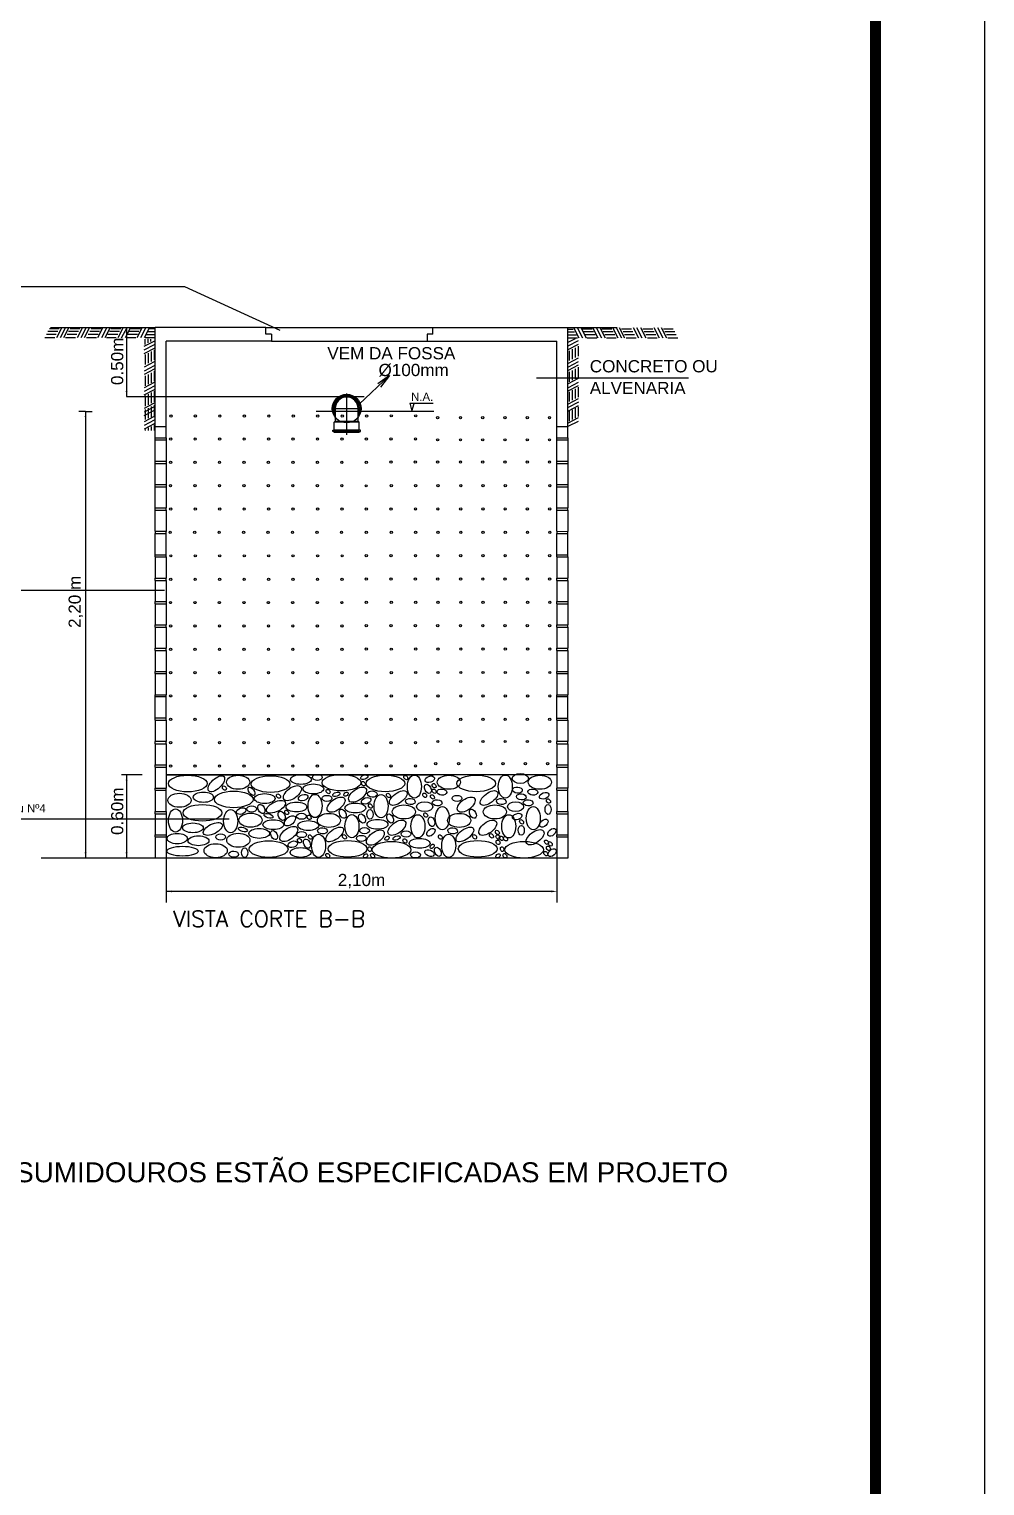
# Model space of a CAD drawing. Header units: millimetres. Extents: x 4156 to 4603, y 996 to 1078.
# Drawn here: x 4206.74 to 4215.48, y 1037.88 to 1051.19 of the extents above; entities that cross this region are included whole.
import ezdxf

# ---------------------------------------------------------------- set-up
doc = ezdxf.new("R2010")
doc.units = ezdxf.units.MM
doc.header["$LTSCALE"] = 20
for name, pattern in [('CENTER', [2, 1.25, -0.25, 0.25, -0.25]), ('CONTINU', [0]), ('HIDDEN2', [0.1875, 0.125, -0.0625]), ('HIDDENX2', [0.75, 0.5, -0.25]), ('LS', [0.5, 0.25, -0.25])]:
    doc.linetypes.add(name, pattern=pattern)
for name, color, linetype in [('a-pem-08', 8, 'Continuous'), ('ALV', 5, 'Continuous'), ('CARIMBO', 2, 'Continuous'), ('CONEXAO_ESGOTO', 7, 'Continuous'), ('CONEXAO_ESGOTO_ES', 7, 'Continuous'), ('DETALLHES_CAIXAS', 6, 'Continuous'), ('GROSSA', 3, 'Continuous'), ('LINHA_SIMETRIA', 1, 'LS'), ('P2', 1, 'Continuous'), ('Peças sanitárias', 1, 'Continuous'), ('portas', 4, 'Continuous'), ("PRANCHA - PROJETU'S", 7, 'Continuous'), ('TEXTO0', 7, 'Continuous'), ('TXT_0', 7, 'Continuous'), ('TXT_1', 2, 'Continuous')]:
    doc.layers.add(name, color=color, linetype=linetype)
doc.styles.add('ADITIVOCAD', font='ROMANS.shx')
doc.styles.add('ARIAL', font='arial.ttf', dxfattribs={"height": 2})
doc.styles.get("Standard").update_dxf_attribs({"font": 'arial.ttf'})

# ---------------------------------------------------------------- blocks, each defined once
blk = doc.blocks.new('A$C70FF6A4E')
at = {"color": 8}
blk.add_circle((0.01, 0.01), 0.01, dxfattribs=at)
blk = doc.blocks.new('A$C423523D7')
at = {"color": 8}
for centre in [(-1.182, 0.177), (-0.962, 0.177), (-0.742, 0.177), (-0.522, 0.177), (-0.083, 0.177), (0.138, 0.177), (0.358, 0.177)]:
    blk.add_circle(centre, 0.01, dxfattribs=at)
blk.add_blockref('A$C70FF6A4E', (-0.312, 0.167))
blk = doc.blocks.new('A$C49C011D1')
blk.add_blockref('A$C423523D7', (1.192, -0.167))
blk = doc.blocks.new('A$C32DA5A29')
blk.add_blockref('A$C49C011D1', (0, 0))
blk = doc.blocks.new('A$C4F476D9A')
at = {"layer": 'Peças sanitárias', "linetype": 'CENTER'}
blk.add_solid([(0.083, 0.25), (0, 0.25), (0.042, 0)], dxfattribs=at)
blk = doc.blocks.new('A$C71DC0D8D')
blk.add_blockref('A$C4F476D9A', (0, 0))
blk = doc.blocks.new('A$C7BE56E5E')
blk.add_blockref('A$C71DC0D8D', (0, 0))
blk = doc.blocks.new('A$C667A0BA7')
at = {"rotation": 270}
blk.add_blockref('A$C7BE56E5E', (0, 0.083), dxfattribs=at)
blk = doc.blocks.new('A$C64D957A7')
at = {"rotation": 180}
blk.add_blockref('A$C667A0BA7', (0.25, 0.083), dxfattribs=at)
blk = doc.blocks.new('A$C1E29288D')
at = {"rotation": 90}
blk.add_blockref('A$C64D957A7', (0.083, 0), dxfattribs=at)
blk = doc.blocks.new('A$C61DD6B29')
at = {"xscale": 0.5, "yscale": 0.5, "zscale": 0.5, "rotation": 90}
blk.add_blockref('A$C64D957A7', (0.042, 0), dxfattribs=at)
blk = doc.blocks.new('A$C22A138B2')
at = {"color": 8}
blk.add_circle((0.01, 0.01), 0.01, dxfattribs=at)
blk = doc.blocks.new('A$C659C1EAA')
at = {"rotation": 180}
blk.add_blockref('A$C1E29288D', (0.083, 0.25), dxfattribs=at)
blk = doc.blocks.new('A$C11321B0A')
blk.add_line((0, 0), (0.089, 0))
blk = doc.blocks.new('A$C52C8562B')
at = {"color": 8}
for centre in [(0.05, 0.05), (1.15, 0.051), (2.25, 0.05), (3.35, 0.05), (5.55, 0.05), (6.65, 0.05), (7.75, 0.05), (8.847, 0.05), (9.952, 0.057), (11.053, 0.058)]:
    blk.add_circle(centre, 0.05, dxfattribs=at)
at = {"xscale": 5, "yscale": 5, "zscale": 5}
blk.add_blockref('A$C70FF6A4E', (4.4, 0), dxfattribs=at)
blk = doc.blocks.new('A$C38BB160F')
blk.add_blockref('A$C52C8562B', (0, 0))
blk = doc.blocks.new('A$C335C0337')
blk.add_line((0, 0.092), (0.048, 0))
blk = doc.blocks.new('A$C67143AF9')
blk.add_line((0, 0.081), (0.089, 0.081))
for p in [(0.013, 0.055), (0.027, 0.029), (0.041, 0)]:
    blk.add_blockref('A$C11321B0A', p)
blk = doc.blocks.new('A$C104B1F9D')
blk.add_blockref('A$C67143AF9', (0, 0))
blk = doc.blocks.new('A$C023C7444')
blk.add_blockref('A$C104B1F9D', (0, 0))
blk = doc.blocks.new('A$C48E47462')
blk.add_blockref('A$C023C7444', (0, 0))
blk = doc.blocks.new('A$C521C59AA')
blk.add_line((0, 0.092), (0.048, 0))
for p in [(0.031, 0), (0.065, 0)]:
    blk.add_blockref('A$C335C0337', p)
blk = doc.blocks.new('A$C130C3C6E')
blk.add_blockref('A$C521C59AA', (0, 0))
blk = doc.blocks.new('A$C38B56679')
blk.add_line((0, 0.094), (0.048, 0.002))
for p in [(0.033, 0), (0.065, 0.002)]:
    blk.add_blockref('A$C335C0337', p)
blk = doc.blocks.new('A$C310479E9')
at = {"layer": 'GROSSA', "linetype": 'Continuous', "ltscale": 5}
for p, q in [((0, 0.028), (0.073, 0.028)), ((0, 0.003), (0.083, 0.003)), ((0.001, 0.081), (0.045, 0.081)), ((0.001, 0.054), (0.057, 0.054)), ((0.046, 0.094), (0.094, 0.002)), ((0.079, 0.095), (0.127, 0.002)), ((0.126, 0.083), (0.215, 0.083)), ((0.398, 0.094), (0.446, 0.002))]:
    blk.add_line(p, q, dxfattribs=at)
for name, p in [('A$C335C0337', (0.112, 0.002)), ('A$C11321B0A', (0.14, 0.057)), ('A$C11321B0A', (0.153, 0.031)), ('A$C11321B0A', (0.167, 0.002)), ('A$C38B56679', (0.217, 0)), ('A$C67143AF9', (0.302, 0.002)), ('A$C335C0337', (0.429, 0.002)), ('A$C335C0337', (0.463, 0.002)), ('A$C104B1F9D', (0.48, 0.002)), ('A$C521C59AA', (0.583, 0.002)), ('A$C023C7444', (0.67, 0.002)), ('A$C130C3C6E', (0.769, 0.003)), ('A$C48E47462', (0.856, 0.002))]:
    blk.add_blockref(name, p, dxfattribs=at)
blk = doc.blocks.new('A$C42AA328A')
at = {"layer": 'portas', "ltscale": 0.1}
for p, q in [((0, 0.176), (0.045, 0)), ((0, 0.176), (0.523, 0.176)), ((0.045, 0), (0.096, 0.171))]:
    blk.add_line(p, q, dxfattribs=at)
at = {"color": 2}
blk.add_text('N.A.', height=0.1831, dxfattribs=at).set_placement((0.027, 0.23))
blk = doc.blocks.new('*U979', base_point=(3423.3766, -18.2822))
at = {"linetype": 'Continuous'}
for p, q in [((3423.4309, -18.2322), (3423.3766, -18.2322)), ((3423.4309, -18.2322), (3423.4359, -18.2272)), ((3423.4309, -18.3322), (3423.4309, -18.2322)), ((3423.4359, -18.2272), (3423.4359, -18.3372)), ((3423.4709, -18.2272), (3423.4359, -18.2272)), ((3423.4709, -18.2222), (3423.4709, -18.2272)), ((3423.4759, -18.2222), (3423.4709, -18.2222)), ((3423.4709, -18.2272), (3423.4709, -18.3372)), ((3423.4759, -18.2272), (3423.4759, -18.2222)), ((3423.4809, -18.2272), (3423.4759, -18.2272)), ((3423.4759, -18.2272), (3423.4759, -18.3372)), ((3423.4809, -18.2272), (3423.4809, -18.3372)), ((3423.3766, -18.3322), (3423.4309, -18.3322)), ((3423.4309, -18.3322), (3423.4359, -18.3372)), ((3423.4709, -18.3372), (3423.4359, -18.3372)), ((3423.4709, -18.3422), (3423.4709, -18.3372)), ((3423.4759, -18.3422), (3423.4709, -18.3422)), ((3423.4759, -18.3372), (3423.4759, -18.3422)), ((3423.4809, -18.3372), (3423.4759, -18.3372)), ((3423.4809, -18.3372), (3423.4759, -18.3372))]:
    blk.add_line(p, q, dxfattribs=at)
for radius, start, end in [(0.06, 56.44269, 303.55731), (0.055, 65.38002, 294.61998), (0.05, 90, 270)]:
    blk.add_arc((3423.3766, -18.2822), radius, start, end, dxfattribs=at)
at = {"layer": 'CONEXAO_ESGOTO_ES'}
blk.add_line((3423.4766, -18.3322), (3423.4766, -18.2322), dxfattribs=at)
blk.add_circle((3423.3766, -18.2822), 0.0625, dxfattribs=at)
at = {"layer": 'LINHA_SIMETRIA'}
for p, q in [((3423.3766, -18.3451), (3423.3766, -18.2193)), ((3423.4902, -18.2822), (3423.311, -18.2822))]:
    blk.add_line(p, q, dxfattribs=at)

msp = doc.modelspace()

# ---------------------------------------------------------------- linework, layer by layer
for p, q in [((4208.907, 1048.402), (4208.907, 1048.463)), ((4208.907, 1048.463), (4210.432, 1048.463)), ((4210.432, 1048.402), (4210.432, 1048.463)), ((4210.432, 1048.463), (4210.432, 1048.463)), ((4208.958, 1048.402), (4208.907, 1048.402)), ((4208.958, 1048.402), (4208.958, 1048.338)), ((4208.958, 1048.338), (4210.381, 1048.338)), ((4210.381, 1048.402), (4210.381, 1048.338)), ((4210.432, 1048.402), (4210.381, 1048.402))]:
    msp.add_line(p, q)
at = {"color": 130}
msp.add_line((4210.442, 1047.695), (4209.366, 1047.695), dxfattribs=at)
at = {"color": 8}
for p, q in [((4207.895, 1047.434), (4207.895, 1047.454)), ((4207.999, 1044.375), (4210.439, 1044.375))]:
    msp.add_line(p, q, dxfattribs=at)
for centre in [(4210.051, 1044.667), (4210.274, 1044.668), (4210.051, 1044.455), (4210.274, 1044.455)]:
    msp.add_circle(centre, 0.0102, dxfattribs=at)
at = {"layer": 'a-pem-08'}
msp.add_line((4207.634, 1047.83), (4209.805, 1047.83), dxfattribs=at)
at = {"layer": 'ALV', "linetype": 'CONTINU'}
msp.add_line((4211.667, 1043.613), (4206.853, 1043.613), dxfattribs=at)
at = {"layer": 'CARIMBO'}
for p, q in [((4209.76, 1047.762), (4210.036, 1048.023)), ((4210.036, 1048.023), (4209.929, 1047.948)), ((4210.036, 1048.023), (4209.953, 1047.918))]:
    msp.add_line(p, q, dxfattribs=at)
at = {"layer": 'DETALLHES_CAIXAS'}
for p, q in [((4208.907, 1048.463), (4207.895, 1048.463)), ((4207.895, 1047.556), (4207.895, 1048.463)), ((4210.432, 1048.463), (4211.667, 1048.463)), ((4211.667, 1047.556), (4211.667, 1048.463)), ((4207.996, 1047.556), (4207.996, 1048.338)), ((4208.958, 1048.338), (4207.996, 1048.338)), ((4210.381, 1048.338), (4211.566, 1048.338)), ((4211.566, 1047.556), (4211.566, 1048.338)), ((4207.996, 1047.556), (4207.996, 1047.693)), ((4207.895, 1047.556), (4207.996, 1047.556)), ((4211.566, 1047.556), (4211.667, 1047.556))]:
    msp.add_line(p, q, dxfattribs=at)
at = {"layer": 'GROSSA', "linetype": 'Continuous', "ltscale": 5}
for p, q in [((4206.939, 1048.463), (4207.892, 1048.463)), ((4210.357, 1048.463), (4212.116, 1048.463)), ((4211.717, 1048.462), (4211.765, 1048.369)), ((4211.75, 1048.463), (4211.799, 1048.369)), ((4212.074, 1048.462), (4212.123, 1048.369)), ((4207.795, 1048.291), (4207.892, 1048.341)), ((4207.804, 1048.308), (4207.804, 1048.356)), ((4207.83, 1048.322), (4207.83, 1048.357)), ((4207.857, 1048.335), (4207.857, 1048.356)), ((4211.669, 1048.395), (4211.744, 1048.395)), ((4211.669, 1048.327), (4211.735, 1048.36)), ((4211.67, 1048.448), (4211.715, 1048.448)), ((4211.67, 1048.422), (4211.727, 1048.422)), ((4211.67, 1048.369), (4211.754, 1048.369)), ((4211.797, 1048.451), (4211.887, 1048.451)), ((4207.795, 1048.225), (4207.889, 1048.274)), ((4211.669, 1048.261), (4211.763, 1048.309)), ((4211.67, 1047.883), (4211.764, 1047.932)), ((4207.796, 1047.847), (4207.89, 1047.896)), ((4207.807, 1047.83), (4207.807, 1047.84)), ((4207.834, 1047.83), (4207.834, 1047.853)), ((4207.861, 1047.83), (4207.861, 1047.867)), ((4207.89, 1047.83), (4207.89, 1047.881)), ((4207.796, 1047.659), (4207.89, 1047.708)), ((4207.834, 1047.641), (4207.834, 1047.665)), ((4207.861, 1047.641), (4207.861, 1047.679)), ((4207.89, 1047.641), (4207.89, 1047.693)), ((4211.681, 1047.607), (4211.681, 1047.697)), ((4207.797, 1047.537), (4207.89, 1047.586)), ((4207.807, 1047.641), (4207.807, 1047.652)), ((4207.807, 1047.52), (4207.807, 1047.53)), ((4207.834, 1047.52), (4207.834, 1047.544)), ((4207.861, 1047.52), (4207.861, 1047.557)), ((4207.89, 1047.52), (4207.89, 1047.571)), ((4211.67, 1047.559), (4211.763, 1047.607))]:
    msp.add_line(p, q, dxfattribs=at)
at = {"layer": 'P2'}
msp.add_lwpolyline([(4215.476, 996.216), (4215.476, 1077.816), (4156.076, 1077.816), (4156.076, 996.216)], close=True, dxfattribs=at)
at = {"layer": 'P2', "const_width": 0.1}
msp.add_lwpolyline([(4214.476, 997.216), (4214.476, 1076.816), (4157.076, 1076.816), (4157.076, 997.216)], close=True, dxfattribs=at)
at = {"layer": 'portas', "ltscale": 0.1}
for p, q in [((4208.165, 1048.835), (4206.433, 1048.835)), ((4209.038, 1048.435), (4208.165, 1048.835)), ((4211.38, 1048.002), (4212.767, 1048.002)), ((4205.881, 1046.06), (4207.98, 1046.06)), ((4206, 1043.972), (4208.571, 1043.972))]:
    msp.add_line(p, q, dxfattribs=at)
at = {"layer": 'TEXTO0', "color": 8}
msp.add_line((4211.565, 1044.375), (4207.996, 1044.375), dxfattribs=at)
for centre in [(4210.476, 1047.638), (4210.685, 1047.638), (4210.888, 1047.638), (4210.888, 1047.638), (4210.888, 1047.638), (4211.091, 1047.638), (4211.091, 1047.638), (4211.295, 1047.638), (4211.295, 1047.638), (4211.498, 1047.638), (4210.476, 1047.435), (4210.685, 1047.435), (4210.888, 1047.435), (4210.888, 1047.435), (4210.888, 1047.435), (4211.091, 1047.435), (4211.091, 1047.435), (4211.295, 1047.435), (4211.295, 1047.435), (4211.498, 1047.435), (4208.036, 1047.23), (4208.26, 1047.23), (4208.483, 1047.23), (4208.707, 1047.23), (4209.154, 1047.23), (4209.378, 1047.23), (4209.601, 1047.23), (4209.824, 1047.23), (4210.049, 1047.232), (4210.272, 1047.232), (4210.476, 1047.232), (4210.685, 1047.232), (4210.888, 1047.232), (4210.888, 1047.232), (4210.888, 1047.232), (4211.091, 1047.232), (4211.091, 1047.232), (4211.295, 1047.232), (4211.295, 1047.232), (4211.498, 1047.232), (4209.823, 1047.015), (4210.052, 1047.017), (4210.275, 1047.017), (4210.479, 1047.017), (4210.688, 1047.017), (4210.891, 1047.017), (4210.891, 1047.017), (4210.891, 1047.017), (4211.094, 1047.017), (4211.094, 1047.017), (4211.297, 1047.017), (4211.297, 1047.017), (4211.501, 1047.017), (4209.824, 1046.803), (4210.051, 1046.803), (4210.274, 1046.804), (4210.478, 1046.804), (4210.687, 1046.804), (4210.89, 1046.804), (4210.89, 1046.804), (4210.89, 1046.804), (4211.093, 1046.804), (4211.093, 1046.804), (4211.296, 1046.804), (4211.296, 1046.804), (4211.5, 1046.804), (4209.824, 1046.59), (4210.052, 1046.589), (4210.275, 1046.589), (4210.479, 1046.589), (4210.688, 1046.589), (4210.891, 1046.589), (4210.891, 1046.589), (4210.891, 1046.589), (4211.094, 1046.589), (4211.094, 1046.589), (4211.297, 1046.589), (4211.297, 1046.589), (4211.501, 1046.589), (4210.051, 1046.376), (4210.274, 1046.376), (4210.478, 1046.376), (4210.687, 1046.376), (4210.89, 1046.376), (4210.89, 1046.376), (4210.89, 1046.376), (4211.093, 1046.376), (4211.093, 1046.376), (4211.296, 1046.376), (4211.296, 1046.376), (4211.5, 1046.376), (4209.824, 1046.163), (4210.05, 1046.163), (4210.273, 1046.163), (4210.477, 1046.163), (4210.686, 1046.163), (4210.889, 1046.163), (4210.889, 1046.163), (4210.889, 1046.163), (4211.092, 1046.163), (4211.092, 1046.163), (4211.296, 1046.163), (4211.296, 1046.163), (4211.499, 1046.163), (4209.824, 1045.95), (4210.052, 1045.95), (4210.276, 1045.95), (4210.479, 1045.95), (4210.688, 1045.95), (4210.891, 1045.95), (4210.891, 1045.95), (4210.891, 1045.95), (4211.094, 1045.95), (4211.094, 1045.95), (4211.298, 1045.95), (4211.298, 1045.95), (4211.501, 1045.95), (4209.824, 1045.737), (4210.05, 1045.736), (4210.273, 1045.736), (4210.477, 1045.736), (4210.685, 1045.736), (4210.889, 1045.736), (4210.889, 1045.736), (4210.889, 1045.736), (4211.092, 1045.736), (4211.092, 1045.736), (4211.295, 1045.736), (4211.295, 1045.736), (4211.499, 1045.736), (4209.824, 1045.523), (4210.052, 1045.522), (4210.276, 1045.523), (4210.479, 1045.523), (4210.688, 1045.523), (4210.891, 1045.523), (4210.891, 1045.523), (4210.891, 1045.523), (4211.094, 1045.523), (4211.094, 1045.523), (4211.298, 1045.523), (4211.298, 1045.523), (4211.501, 1045.523), (4210.052, 1045.308), (4210.276, 1045.309), (4210.479, 1045.309), (4210.688, 1045.309), (4210.891, 1045.309), (4210.891, 1045.309), (4210.891, 1045.309), (4211.094, 1045.309), (4211.094, 1045.309), (4211.298, 1045.309), (4211.298, 1045.309), (4211.501, 1045.309), (4210.052, 1045.095), (4210.276, 1045.095), (4210.479, 1045.095), (4210.688, 1045.095), (4210.891, 1045.095), (4210.891, 1045.095), (4210.891, 1045.095), (4211.094, 1045.095), (4211.094, 1045.095), (4211.298, 1045.095), (4211.298, 1045.095), (4211.501, 1045.095), (4210.051, 1044.881), (4210.274, 1044.881), (4210.478, 1044.881), (4210.687, 1044.881), (4210.89, 1044.881), (4210.89, 1044.881), (4210.89, 1044.881), (4211.093, 1044.881), (4211.093, 1044.881), (4211.296, 1044.881), (4211.296, 1044.881), (4211.5, 1044.881), (4210.478, 1044.678), (4210.687, 1044.678), (4210.89, 1044.678), (4210.89, 1044.678), (4210.89, 1044.678), (4211.093, 1044.678), (4211.093, 1044.678), (4211.296, 1044.678), (4211.296, 1044.678), (4211.5, 1044.678), (4210.459, 1044.475), (4210.668, 1044.475), (4210.871, 1044.475), (4210.871, 1044.475), (4210.871, 1044.475), (4211.074, 1044.475), (4211.074, 1044.475), (4211.278, 1044.475), (4211.278, 1044.475), (4211.481, 1044.475)]:
    msp.add_circle(centre, 0.0102, dxfattribs=at)
for centre, major_axis, ratio in [((4208.193, 1044.294), (0.177, 0), 0.428568), ((4208.454, 1044.292), (0.0691, 0.0656), 0.470562), ((4208.653, 1044.306), (0.106, 0), 0.604603), ((4208.949, 1044.289), (0.177, 0), 0.428568), ((4209.227, 1044.331), (0.0953, 0), 0.470562), ((4209.377, 1044.35), (0.0448, 0), 0.6243), ((4209.597, 1044.302), (0.177, 0), 0.428568), ((4209.806, 1044.352), (-0.0329, -0.011), 0.526659), ((4209.999, 1044.295), (-0.177, 0), 0.428568), ((4210.185, 1044.349), (-0.0132, 0.0176), 0.720979), ((4210.264, 1044.266), (0, 0.106), 0.604603), ((4210.404, 1044.333), (-0.0425, -0.0142), 0.6243), ((4210.579, 1044.306), (0.106, 0), 0.604603), ((4210.829, 1044.295), (-0.177, 0), 0.428568), ((4211.094, 1044.266), (0, 0.106), 0.604603), ((4211.231, 1044.34), (-0.0739, 0), 0.606527), ((4211.41, 1044.306), (0.106, 0), 0.604603), ((4208.117, 1044.141), (0.106, 0), 0.604603), ((4208.336, 1044.169), (0.0925, 0), 0.515142), ((4208.613, 1044.149), (0.177, 0), 0.428568), ((4208.528, 1044.252), (0.0132, -0.0176), 0.720979), ((4208.775, 1044.223), (0.0263, -0.0351), 0.518695), ((4208.896, 1044.157), (0.0953, 0), 0.470562), ((4209.022, 1044.179), (0.0132, -0.0176), 0.720979), ((4209.149, 1044.206), (0.0763, 0.0571), 0.520687), ((4209.34, 1044.245), (0.0953, 0), 0.470562), ((4209.475, 1044.221), (0.0132, -0.0176), 0.720979), ((4209.551, 1044.196), (0.0329, 0.011), 0.526659), ((4209.639, 1044.197), (0.0156, 0.0156), 0.720979), ((4209.744, 1044.192), (0.0763, 0.0571), 0.520687), ((4209.798, 1044.292), (-0.0132, 0.0176), 0.720979), ((4209.879, 1044.198), (-0.0447, 0.0039), 0.6243), ((4210.027, 1044.185), (-0.0132, 0.0176), 0.720979), ((4210.116, 1044.162), (-0.0763, -0.0571), 0.470562), ((4210.358, 1044.187), (-0.0132, 0.0176), 0.720979), ((4210.387, 1044.246), (-0.0196, 0.0403), 0.6243), ((4210.444, 1044.224), (-0.0132, 0.0176), 0.720979), ((4210.444, 1044.274), (-0.0132, 0.0176), 0.720979), ((4210.515, 1044.216), (-0.0447, 0.0039), 0.6243), ((4210.946, 1044.162), (-0.0763, -0.0571), 0.470562), ((4211.205, 1044.234), (-0.0447, 0.0039), 0.6243), ((4211.241, 1044.172), (-0.0447, 0.0039), 0.6243), ((4211.346, 1044.216), (-0.0447, 0.0039), 0.6243), ((4211.45, 1044.182), (-0.0425, -0.0142), 0.6243), ((4208.327, 1044.026), (0.177, 0), 0.428568), ((4208.682, 1044.042), (0.0425, 0.0142), 0.6243), ((4208.777, 1044.061), (0.0448, 0), 0.6243), ((4208.865, 1044.062), (0.0196, -0.0403), 0.6243), ((4208.999, 1044.082), (0.0852, 0.0426), 0.470562), ((4209.186, 1044.08), (0.0953, 0), 0.470562), ((4209.247, 1044.165), (0.0425, 0.0142), 0.6243), ((4209.356, 1044.089), (0, -0.106), 0.604603), ((4209.464, 1044.158), (0.0448, 0), 0.6243), ((4209.548, 1044.101), (0.0763, 0.0571), 0.520687), ((4209.724, 1044.07), (0.0953, 0), 0.470562), ((4209.823, 1044.136), (-0.0425, -0.0142), 0.6243), ((4209.862, 1044.088), (-0.0132, 0.0176), 0.720979), ((4209.959, 1044.087), (0, 0.106), 0.604603), ((4210.168, 1044.035), (-0.106, 0), 0.604603), ((4210.227, 1044.13), (-0.0447, 0.0039), 0.6243), ((4210.358, 1044.082), (-0.0739, 0), 0.606527), ((4210.429, 1044.172), (-0.0132, 0.0176), 0.720979), ((4210.472, 1044.118), (-0.0447, 0.0039), 0.6243), ((4210.519, 1043.977), (0, -0.106), 0.604603), ((4210.653, 1044.158), (0.0448, 0), 0.6243), ((4210.737, 1044.101), (0.0763, 0.0571), 0.520687), ((4210.999, 1044.035), (-0.106, 0), 0.604603), ((4211.058, 1044.13), (-0.0447, 0.0039), 0.6243), ((4211.188, 1044.082), (-0.0739, 0), 0.606527), ((4211.303, 1044.118), (-0.0447, 0.0039), 0.6243), ((4211.35, 1043.977), (0, -0.106), 0.604603), ((4211.485, 1044.057), (-0.001, -0.0448), 0.6243), ((4211.489, 1044.134), (-0.0132, 0.0176), 0.720979), ((4208.081, 1043.956), (0, -0.106), 0.604603), ((4208.422, 1043.879), (0.0852, 0.0426), 0.470562), ((4208.585, 1043.95), (0, -0.106), 0.604603), ((4208.767, 1043.959), (0.106, 0), 0.604603), ((4208.975, 1043.918), (0.0953, 0), 0.470562), ((4209.051, 1043.999), (0.0196, -0.0403), 0.6243), ((4209.097, 1044.03), (0.0132, -0.0176), 0.720979), ((4209.232, 1043.995), (0.0448, 0), 0.6243), ((4209.294, 1043.91), (0.0953, 0), 0.470562), ((4209.302, 1043.985), (0.0132, -0.0176), 0.720979), ((4209.483, 1043.957), (0.106, 0), 0.604603), ((4209.609, 1044.018), (0.0196, -0.0403), 0.6243), ((4209.693, 1043.904), (0, -0.106), 0.604603), ((4209.785, 1043.974), (-0.0196, 0.0403), 0.6243), ((4209.858, 1044.012), (-0.001, -0.0448), 0.6243), ((4209.927, 1043.921), (-0.0953, 0), 0.470562), ((4210.042, 1043.974), (-0.0196, 0.0403), 0.6243), ((4210.104, 1043.89), (-0.0763, -0.0571), 0.520687), ((4210.296, 1043.903), (0, 0.106), 0.604603), ((4210.367, 1044.006), (-0.0132, 0.0176), 0.720979), ((4210.42, 1043.945), (-0.0109, 0.0435), 0.6243), ((4210.673, 1043.957), (0.106, 0), 0.604603), ((4210.798, 1044.018), (0.0196, -0.0403), 0.6243), ((4210.934, 1043.89), (-0.0763, -0.0571), 0.520687), ((4211.126, 1043.903), (0, 0.106), 0.604603), ((4211.204, 1043.992), (-0.0425, -0.0142), 0.6243), ((4211.243, 1043.944), (-0.0132, 0.0176), 0.720979), ((4211.447, 1043.932), (-0.0333, -0.03), 0.6243), ((4208.097, 1043.791), (0.0925, 0), 0.515142), ((4208.24, 1043.889), (0.0953, 0), 0.470562), ((4208.291, 1043.771), (0.0953, 0), 0.470562), ((4208.493, 1043.805), (0.0448, 0), 0.6243), ((4208.655, 1043.776), (0.106, 0), 0.604603), ((4208.846, 1043.838), (0.0953, 0), 0.470562), ((4208.982, 1043.823), (0.0196, -0.0403), 0.6243), ((4209.116, 1043.833), (0.0763, 0.0571), 0.520687), ((4209.234, 1043.828), (0.0448, 0), 0.6243), ((4209.312, 1043.805), (0.0132, -0.0176), 0.720979), ((4209.388, 1043.725), (0, -0.106), 0.604603), ((4209.424, 1043.862), (0.0447, -0.0039), 0.6243), ((4209.536, 1043.829), (0.0763, 0.0571), 0.470562), ((4209.625, 1043.807), (0.0132, -0.0176), 0.720979), ((4209.779, 1043.792), (-0.0448, 0), 0.6243), ((4209.808, 1043.863), (-0.0448, 0), 0.6243), ((4209.907, 1043.8), (-0.0763, -0.0571), 0.520687), ((4210.013, 1043.794), (-0.0156, -0.0156), 0.720979), ((4210.101, 1043.796), (-0.0329, -0.011), 0.526659), ((4210.188, 1043.833), (-0.0448, 0), 0.6243), ((4210.414, 1043.848), (-0.0333, -0.03), 0.6243), ((4210.501, 1043.805), (0.0132, -0.0176), 0.720979), ((4210.577, 1043.725), (0, -0.106), 0.604603), ((4210.613, 1043.862), (0.0447, -0.0039), 0.6243), ((4210.725, 1043.829), (0.0763, 0.0571), 0.470562), ((4210.814, 1043.807), (0.0132, -0.0176), 0.720979), ((4210.968, 1043.816), (0.0132, -0.0176), 0.720979), ((4211.022, 1043.847), (0.0132, -0.0176), 0.720979), ((4211.027, 1043.806), (0.0132, -0.0176), 0.720979), ((4211.058, 1043.794), (0.0132, -0.0176), 0.720979), ((4211.096, 1043.789), (0.0132, -0.0176), 0.720979), ((4211.24, 1043.867), (-0.001, -0.0448), 0.6243), ((4211.366, 1043.803), (-0.0763, -0.0571), 0.520687), ((4211.52, 1043.848), (-0.0333, -0.03), 0.6243), ((4208.145, 1043.676), (0.143, 0), 0.31339), ((4208.448, 1043.68), (0.106, 0), 0.604603), ((4208.613, 1043.648), (0.0447, -0.0034), 0.6243), ((4208.713, 1043.663), (0, -0.0448), 0.6243), ((4208.932, 1043.695), (0.177, 0), 0.428568), ((4209.152, 1043.739), (0.0425, 0.0142), 0.6243), ((4209.224, 1043.664), (0.0953, 0), 0.470562), ((4209.214, 1043.772), (0.0132, -0.0176), 0.720979), ((4209.282, 1043.745), (0.0196, -0.0403), 0.6243), ((4209.653, 1043.697), (0.177, 0), 0.428568), ((4209.855, 1043.695), (0.0043, -0.0216), 0.720979), ((4210.055, 1043.689), (-0.177, 0), 0.428568), ((4210.177, 1043.77), (-0.0132, 0.0176), 0.720979), ((4210.311, 1043.747), (-0.0953, 0), 0.470562), ((4210.274, 1043.642), (-0.0448, 0), 0.6243), ((4210.401, 1043.658), (-0.041, 0.0181), 0.6243), ((4210.426, 1043.72), (-0.0156, -0.0156), 0.720979), ((4210.478, 1043.67), (-0.0196, 0.0403), 0.6243), ((4210.842, 1043.697), (0.177, 0), 0.428568), ((4211.028, 1043.757), (0.0132, -0.0176), 0.720979), ((4211.065, 1043.695), (0.0043, -0.0216), 0.720979), ((4211.266, 1043.689), (-0.177, 0), 0.428568), ((4211.464, 1043.654), (0.0132, -0.0176), 0.720979), ((4211.471, 1043.758), (0.0132, -0.0176), 0.720979), ((4211.488, 1043.702), (0.0132, -0.0176), 0.720979), ((4211.522, 1043.662), (-0.0333, -0.03), 0.6243), ((4211.505, 1043.743), (0.0132, -0.0176), 0.720979), ((4209.472, 1043.636), (-0.0132, 0.0176), 0.720979), ((4209.818, 1043.633), (-0.0156, -0.0156), 0.720979), ((4209.881, 1043.634), (-0.0132, 0.0176), 0.720979), ((4211.028, 1043.633), (-0.0156, -0.0156), 0.720979), ((4211.091, 1043.634), (-0.0132, 0.0176), 0.720979)]:
    msp.add_ellipse(centre, major_axis=major_axis, ratio=ratio, dxfattribs=at)
for centre, major_axis, ratio, start_param, end_param in [((4208.931, 1043.999), (-0.041, 0.012), 0.439701, -3.141592653589793, 3.141592653589793), ((4209.127, 1043.953), (0.0459, 0.0394), 0.5818, -1.570796, 4.712389), ((4208.697, 1043.873), (-0.041, 0.012), 0.439701, -3.141592653589793, 3.141592653589793)]:
    msp.add_ellipse(centre, major_axis=major_axis, ratio=ratio, start_param=start_param, end_param=end_param, dxfattribs=at)
at = {"layer": 'TXT_0', "linetype": 'ByBlock'}
for p, q in [((4207.634, 1048.463), (4207.634, 1047.83)), ((4207.26, 1047.694), (4207.199, 1047.694)), ((4207.26, 1047.694), (4207.26, 1043.613)), ((4207.26, 1047.694), (4207.321, 1047.694)), ((4207.776, 1044.375), (4207.587, 1044.375)), ((4207.634, 1044.375), (4207.634, 1043.613)), ((4207.996, 1043.613), (4207.996, 1043.207)), ((4211.565, 1043.613), (4211.565, 1043.308)), ((4211.515, 1043.308), (4207.996, 1043.308)), ((4211.565, 1043.308), (4211.565, 1043.207))]:
    msp.add_line(p, q, dxfattribs=at)
at = {"layer": 'TXT_0', "linetype": 'HIDDEN2', "ltscale": 0.5}
for p, q in [((4207.895, 1047.454), (4207.895, 1047.556)), ((4207.996, 1047.454), (4207.996, 1047.556)), ((4211.566, 1047.454), (4211.566, 1047.556)), ((4211.667, 1047.454), (4211.667, 1047.556)), ((4207.895, 1047.454), (4207.996, 1047.454)), ((4207.895, 1047.24), (4207.895, 1047.434)), ((4207.895, 1047.434), (4207.996, 1047.434)), ((4207.996, 1047.454), (4207.996, 1047.434)), ((4207.996, 1047.434), (4207.996, 1047.241)), ((4211.566, 1047.454), (4211.667, 1047.454)), ((4211.566, 1047.434), (4211.566, 1047.454)), ((4211.566, 1047.24), (4211.566, 1047.434)), ((4211.566, 1047.434), (4211.667, 1047.434)), ((4211.667, 1047.454), (4211.667, 1047.434)), ((4211.667, 1047.434), (4211.667, 1047.241)), ((4207.895, 1047.24), (4207.895, 1047.28)), ((4207.996, 1047.28), (4207.996, 1047.24)), ((4211.566, 1047.24), (4211.566, 1047.28)), ((4211.667, 1047.28), (4211.667, 1047.24)), ((4207.895, 1047.22), (4207.895, 1047.24)), ((4207.895, 1047.24), (4207.996, 1047.24)), ((4207.895, 1047.027), (4207.895, 1047.22)), ((4207.895, 1047.22), (4207.996, 1047.22)), ((4207.996, 1047.24), (4207.996, 1047.22)), ((4207.996, 1047.22), (4207.996, 1047.027)), ((4211.566, 1047.22), (4211.566, 1047.24)), ((4211.566, 1047.24), (4211.667, 1047.24)), ((4211.566, 1047.22), (4211.667, 1047.22)), ((4211.566, 1047.027), (4211.566, 1047.22)), ((4211.667, 1047.24), (4211.667, 1047.22)), ((4211.667, 1047.22), (4211.667, 1047.027)), ((4207.895, 1047.007), (4207.895, 1047.027)), ((4207.895, 1047.027), (4207.996, 1047.027)), ((4207.895, 1046.813), (4207.895, 1047.007)), ((4207.895, 1047.007), (4207.996, 1047.007)), ((4207.996, 1047.027), (4207.996, 1047.007)), ((4207.996, 1047.007), (4207.996, 1046.813)), ((4211.566, 1047.027), (4211.667, 1047.027)), ((4211.566, 1047.007), (4211.566, 1047.027)), ((4211.566, 1046.813), (4211.566, 1047.007)), ((4211.566, 1047.007), (4211.667, 1047.007)), ((4211.667, 1047.027), (4211.667, 1047.007)), ((4211.667, 1047.007), (4211.667, 1046.813)), ((4207.895, 1046.793), (4207.895, 1046.813)), ((4207.895, 1046.813), (4207.996, 1046.813)), ((4207.895, 1046.6), (4207.895, 1046.793)), ((4207.895, 1046.793), (4207.996, 1046.793)), ((4207.996, 1046.793), (4207.996, 1046.813)), ((4207.996, 1046.793), (4207.996, 1046.599)), ((4211.566, 1046.813), (4211.667, 1046.813)), ((4211.566, 1046.793), (4211.566, 1046.813)), ((4211.566, 1046.793), (4211.666, 1046.793)), ((4211.566, 1046.6), (4211.566, 1046.793)), ((4211.667, 1046.793), (4211.667, 1046.813)), ((4211.667, 1046.793), (4211.667, 1046.599)), ((4207.895, 1046.6), (4207.895, 1046.579)), ((4207.996, 1046.599), (4207.895, 1046.599)), ((4207.996, 1046.58), (4207.996, 1046.599)), ((4211.566, 1046.6), (4211.667, 1046.599)), ((4211.566, 1046.6), (4211.566, 1046.579)), ((4211.667, 1046.58), (4211.667, 1046.599)), ((4207.895, 1046.579), (4207.996, 1046.58)), ((4207.895, 1046.385), (4207.895, 1046.579)), ((4207.996, 1046.385), (4207.996, 1046.58)), ((4211.566, 1046.579), (4211.667, 1046.58)), ((4211.566, 1046.385), (4211.566, 1046.579)), ((4211.667, 1046.385), (4211.667, 1046.58)), ((4207.895, 1046.365), (4207.895, 1046.385)), ((4207.895, 1046.385), (4207.996, 1046.385)), ((4207.895, 1046.365), (4207.895, 1046.171)), ((4207.895, 1046.365), (4207.996, 1046.365)), ((4207.996, 1046.365), (4207.996, 1046.385)), ((4207.996, 1046.385), (4207.996, 1046.385)), ((4207.996, 1046.365), (4207.996, 1046.171)), ((4211.566, 1046.385), (4211.667, 1046.385)), ((4211.566, 1046.365), (4211.566, 1046.385)), ((4211.566, 1046.365), (4211.566, 1046.171)), ((4211.566, 1046.365), (4211.667, 1046.365)), ((4211.667, 1046.385), (4211.667, 1046.385)), ((4211.667, 1046.365), (4211.667, 1046.385)), ((4211.667, 1046.365), (4211.667, 1046.171)), ((4207.895, 1046.151), (4207.895, 1046.171)), ((4207.895, 1046.171), (4207.996, 1046.171)), ((4207.895, 1046.151), (4207.895, 1045.958)), ((4207.895, 1046.151), (4207.996, 1046.151)), ((4207.996, 1046.151), (4207.996, 1046.171)), ((4207.996, 1046.151), (4207.996, 1045.958)), ((4211.566, 1046.171), (4211.667, 1046.171)), ((4211.566, 1046.151), (4211.566, 1046.171)), ((4211.566, 1046.151), (4211.566, 1045.958)), ((4211.566, 1046.151), (4211.667, 1046.151)), ((4211.667, 1046.151), (4211.667, 1046.171)), ((4211.667, 1046.151), (4211.667, 1045.958)), ((4207.895, 1045.937), (4207.895, 1045.958)), ((4207.895, 1045.958), (4207.996, 1045.958)), ((4207.895, 1045.937), (4207.895, 1045.745)), ((4207.895, 1045.937), (4207.996, 1045.937)), ((4207.996, 1045.958), (4207.996, 1045.938)), ((4207.996, 1045.937), (4207.996, 1045.745)), ((4211.566, 1045.958), (4211.667, 1045.958)), ((4211.566, 1045.937), (4211.566, 1045.958)), ((4211.566, 1045.937), (4211.566, 1045.745)), ((4211.566, 1045.937), (4211.667, 1045.937)), ((4211.667, 1045.958), (4211.667, 1045.938)), ((4211.667, 1045.937), (4211.667, 1045.745)), ((4207.895, 1045.724), (4207.895, 1045.745)), ((4207.895, 1045.745), (4207.996, 1045.745)), ((4207.895, 1045.724), (4207.895, 1045.531)), ((4207.895, 1045.724), (4207.996, 1045.724)), ((4207.996, 1045.724), (4207.996, 1045.745)), ((4207.996, 1045.724), (4207.996, 1045.531)), ((4211.566, 1045.745), (4211.667, 1045.745)), ((4211.566, 1045.724), (4211.566, 1045.745)), ((4211.566, 1045.724), (4211.566, 1045.531)), ((4211.566, 1045.724), (4211.667, 1045.724)), ((4211.667, 1045.724), (4211.667, 1045.745)), ((4211.667, 1045.724), (4211.667, 1045.531)), ((4207.895, 1045.511), (4207.895, 1045.531)), ((4207.895, 1045.531), (4207.996, 1045.531)), ((4207.895, 1045.511), (4207.895, 1045.318)), ((4207.895, 1045.511), (4207.996, 1045.511)), ((4207.996, 1045.511), (4207.996, 1045.531)), ((4207.996, 1045.511), (4207.996, 1045.317)), ((4211.566, 1045.531), (4211.667, 1045.531)), ((4211.566, 1045.511), (4211.566, 1045.531)), ((4211.566, 1045.511), (4211.566, 1045.318)), ((4211.566, 1045.511), (4211.667, 1045.511)), ((4211.667, 1045.511), (4211.667, 1045.531)), ((4211.667, 1045.511), (4211.667, 1045.317)), ((4207.895, 1045.299), (4207.895, 1045.318)), ((4207.895, 1045.318), (4207.996, 1045.318)), ((4207.895, 1045.299), (4207.895, 1045.106)), ((4207.895, 1045.299), (4207.996, 1045.299)), ((4207.996, 1045.318), (4207.996, 1045.299)), ((4207.996, 1045.299), (4207.996, 1045.106)), ((4211.566, 1045.299), (4211.566, 1045.318)), ((4211.566, 1045.318), (4211.667, 1045.318)), ((4211.566, 1045.299), (4211.566, 1045.106)), ((4211.566, 1045.299), (4211.667, 1045.299)), ((4211.667, 1045.318), (4211.667, 1045.299)), ((4211.667, 1045.299), (4211.667, 1045.106)), ((4207.895, 1045.085), (4207.895, 1045.106)), ((4207.895, 1045.106), (4207.996, 1045.106)), ((4207.996, 1045.085), (4207.895, 1045.085)), ((4207.895, 1044.893), (4207.895, 1045.084)), ((4207.996, 1045.085), (4207.996, 1045.106)), ((4207.996, 1044.892), (4207.996, 1045.085)), ((4211.565, 1044.893), (4211.565, 1045.084)), ((4211.566, 1045.085), (4211.566, 1045.106)), ((4211.566, 1045.106), (4211.667, 1045.106)), ((4211.667, 1045.085), (4211.566, 1045.085)), ((4211.667, 1045.085), (4211.667, 1045.106)), ((4211.667, 1044.892), (4211.667, 1045.085)), ((4207.895, 1044.872), (4207.895, 1044.893)), ((4207.996, 1044.892), (4207.895, 1044.892)), ((4207.895, 1044.872), (4207.895, 1044.679)), ((4207.895, 1044.872), (4207.996, 1044.872)), ((4207.996, 1044.892), (4207.996, 1044.892)), ((4207.996, 1044.872), (4207.996, 1044.892)), ((4207.996, 1044.872), (4207.996, 1044.679)), ((4211.565, 1044.893), (4211.667, 1044.892)), ((4211.565, 1044.872), (4211.565, 1044.893)), ((4211.565, 1044.872), (4211.565, 1044.679)), ((4211.565, 1044.872), (4211.667, 1044.872)), ((4211.667, 1044.892), (4211.667, 1044.892)), ((4211.667, 1044.872), (4211.667, 1044.892)), ((4211.667, 1044.872), (4211.667, 1044.679)), ((4207.996, 1044.679), (4207.894, 1044.679)), ((4207.895, 1044.658), (4207.895, 1044.679)), ((4207.895, 1044.658), (4207.895, 1044.465)), ((4207.895, 1044.658), (4207.996, 1044.658)), ((4207.996, 1044.658), (4207.996, 1044.679)), ((4207.996, 1044.658), (4207.996, 1044.465)), ((4211.565, 1044.658), (4211.565, 1044.679)), ((4211.667, 1044.679), (4211.565, 1044.679)), ((4211.565, 1044.658), (4211.667, 1044.658)), ((4211.565, 1044.658), (4211.565, 1044.465)), ((4211.667, 1044.658), (4211.667, 1044.679)), ((4211.667, 1044.658), (4211.667, 1044.465)), ((4207.895, 1044.445), (4207.895, 1044.465)), ((4207.895, 1044.465), (4207.996, 1044.465)), ((4207.895, 1044.445), (4207.895, 1044.252)), ((4207.895, 1044.445), (4207.996, 1044.445)), ((4207.996, 1044.465), (4207.996, 1044.445)), ((4207.996, 1044.445), (4207.996, 1044.252)), ((4211.565, 1044.465), (4211.667, 1044.465)), ((4211.565, 1044.445), (4211.565, 1044.465)), ((4211.565, 1044.445), (4211.565, 1044.252)), ((4211.565, 1044.445), (4211.667, 1044.445)), ((4211.667, 1044.465), (4211.667, 1044.445)), ((4211.667, 1044.445), (4211.667, 1044.252)), ((4207.895, 1044.232), (4207.895, 1044.252)), ((4207.895, 1044.252), (4207.996, 1044.252)), ((4207.895, 1044.232), (4207.895, 1044.038)), ((4207.895, 1044.232), (4207.996, 1044.232)), ((4207.996, 1044.232), (4207.996, 1044.252)), ((4207.996, 1044.039), (4207.996, 1044.232)), ((4211.565, 1044.232), (4211.565, 1044.252)), ((4211.565, 1044.232), (4211.565, 1044.038)), ((4211.565, 1044.232), (4211.667, 1044.232)), ((4211.667, 1044.252), (4211.566, 1044.252)), ((4211.667, 1044.232), (4211.667, 1044.252)), ((4211.667, 1044.039), (4211.667, 1044.232)), ((4207.895, 1044.018), (4207.895, 1044.038)), ((4207.895, 1044.038), (4207.996, 1044.038)), ((4207.895, 1044.018), (4207.895, 1043.825)), ((4207.895, 1044.018), (4207.996, 1044.018)), ((4207.996, 1044.039), (4207.996, 1044.018)), ((4207.996, 1044.018), (4207.996, 1043.825)), ((4211.565, 1044.038), (4211.667, 1044.038)), ((4211.565, 1044.018), (4211.565, 1044.038)), ((4211.565, 1044.018), (4211.565, 1043.825)), ((4211.565, 1044.018), (4211.667, 1044.018)), ((4211.667, 1044.039), (4211.667, 1044.018)), ((4211.667, 1044.018), (4211.667, 1043.825)), ((4207.895, 1043.807), (4207.895, 1043.825)), ((4207.895, 1043.825), (4207.996, 1043.825)), ((4207.895, 1043.807), (4207.895, 1043.613)), ((4207.895, 1043.807), (4207.996, 1043.806)), ((4207.996, 1043.825), (4207.996, 1043.806)), ((4207.996, 1043.806), (4207.996, 1043.613)), ((4211.565, 1043.825), (4211.667, 1043.825)), ((4211.565, 1043.807), (4211.565, 1043.825)), ((4211.565, 1043.807), (4211.565, 1043.613)), ((4211.565, 1043.807), (4211.667, 1043.806)), ((4211.667, 1043.825), (4211.667, 1043.806)), ((4211.667, 1043.806), (4211.667, 1043.613))]:
    msp.add_line(p, q, dxfattribs=at)

# ---------------------------------------------------------------- block references
at = {"yscale": 1.016400000000317, "zscale": 1.0164}
for name, p, xscale in [('A$C310479E9', (4207.889, 1048.366), -1.016399999998885), ('A$C32DA5A29', (4208.026, 1044.657), 1.016399999998885), ('A$C22A138B2', (4209.815, 1044.658), 1.016399999998885), ('A$C22A138B2', (4209.815, 1044.445), 1.016399999998885)]:
    msp.add_blockref(name, p, dxfattribs=dict(at, xscale=xscale))
at = {"color": 8, "xscale": 1.016399999998885, "yscale": 1.016400000000317, "zscale": 1.0164}
msp.add_blockref('A$C32DA5A29', (4208.026, 1044.444), dxfattribs=at)
at = {"xscale": 0.4065600000001268, "yscale": 0.4065600000001268, "zscale": 0.4065600000000001, "rotation": 90}
msp.add_blockref('A$C61DD6B29', (4208.047, 1043.3), dxfattribs=at)
at = {"layer": 'CONEXAO_ESGOTO', "xscale": 2.1, "yscale": 2.1, "zscale": 2.1, "rotation": 269.9999999997916}
msp.add_blockref('*U979', (4209.645, 1047.721), dxfattribs=at)
at = {"layer": 'GROSSA', "linetype": 'Continuous', "ltscale": 5, "xscale": 1.016399999998885, "yscale": 1.016400000000317, "zscale": 1.0164}
for name, p in [('A$C335C0337', (4211.783, 1048.369)), ('A$C38B56679', (4211.891, 1048.367)), ('A$C335C0337', (4212.106, 1048.369)), ('A$C335C0337', (4212.135, 1048.369)), ('A$C521C59AA', (4212.262, 1048.369)), ('A$C130C3C6E', (4212.452, 1048.369)), ('A$C11321B0A', (4211.811, 1048.425)), ('A$C11321B0A', (4211.824, 1048.398)), ('A$C11321B0A', (4211.839, 1048.369)), ('A$C67143AF9', (4211.976, 1048.369)), ('A$C104B1F9D', (4212.157, 1048.369)), ('A$C023C7444', (4212.351, 1048.369)), ('A$C48E47462', (4212.539, 1048.369))]:
    msp.add_blockref(name, p, dxfattribs=at)
at = {"layer": 'GROSSA', "linetype": 'Continuous', "ltscale": 5, "xscale": 1.016400000000317, "yscale": 1.016400000000317, "zscale": 1.0164, "rotation": 90}
for name, p in [('A$C335C0337', (4211.763, 1048.293)), ('A$C335C0337', (4207.889, 1048.257)), ('A$C023C7444', (4207.89, 1048.124)), ('A$C023C7444', (4211.764, 1048.159)), ('A$C521C59AA', (4207.89, 1048.035)), ('A$C104B1F9D', (4207.89, 1047.93)), ('A$C521C59AA', (4211.764, 1048.071)), ('A$C104B1F9D', (4211.764, 1047.966)), ('A$C335C0337', (4207.89, 1047.914)), ('A$C335C0337', (4211.764, 1047.949)), ('A$C335C0337', (4211.764, 1047.915)), ('A$C335C0337', (4207.89, 1047.879)), ('A$C104B1F9D', (4207.89, 1047.742)), ('A$C38B56679', (4211.766, 1047.699)), ('A$C67143AF9', (4211.764, 1047.785)), ('A$C335C0337', (4207.89, 1047.725)), ('A$C335C0337', (4207.89, 1047.691)), ('A$C104B1F9D', (4207.89, 1047.621)), ('A$C11321B0A', (4211.708, 1047.62)), ('A$C11321B0A', (4211.735, 1047.634)), ('A$C11321B0A', (4211.764, 1047.648)), ('A$C335C0337', (4207.89, 1047.569)), ('A$C335C0337', (4207.89, 1047.604)), ('A$C335C0337', (4211.764, 1047.592))]:
    msp.add_blockref(name, p, dxfattribs=at)
at = {"layer": 'TEXTO0'}
for name, p, xscale, yscale, zscale in [('A$C38BB160F', (4208.029, 1047.643), 0.2032799999986309, 0.2032799999998247, 0.2032800000000001), ('A$C52C8562B', (4208.027, 1047.432), 0.2032799999986309, 0.2032799999998247, 0.2032800000000001), ('A$C70FF6A4E', (4208.92, 1047.22), 1.016399999998885, 1.016400000000317, 1.0164), ('A$C423523D7', (4209.237, 1046.837), 1.016399999998885, 1.016400000000317, 1.0164), ('A$C423523D7', (4209.239, 1046.623), 1.016399999998885, 1.016400000000317, 1.0164), ('A$C423523D7', (4209.234, 1046.41), 1.016399999998885, 1.016400000000317, 1.0164), ('A$C49C011D1', (4208.028, 1046.365), 1.016399999998885, 1.016400000000317, 1.0164), ('A$C32DA5A29', (4208.027, 1046.15), 1.016399999998885, 1.016400000000317, 1.0164), ('A$C32DA5A29', (4208.025, 1045.938), 1.016399999998885, 1.016400000000317, 1.0164), ('A$C32DA5A29', (4208.026, 1045.724), 1.016399999998885, 1.016400000000317, 1.0164), ('A$C32DA5A29', (4208.026, 1045.51), 1.016399999998885, 1.016400000000317, 1.0164), ('A$C32DA5A29', (4208.026, 1045.298), 1.016399999998885, 1.016400000000317, 1.0164), ('A$C22A138B2', (4209.815, 1045.299), 1.016399999998885, 1.016400000000317, 1.0164), ('A$C32DA5A29', (4208.026, 1045.085), 1.016399999998885, 1.016400000000317, 1.0164), ('A$C22A138B2', (4209.815, 1045.085), 1.016399999998885, 1.016400000000317, 1.0164), ('A$C32DA5A29', (4208.026, 1044.871), 1.016399999998885, 1.016400000000317, 1.0164), ('A$C22A138B2', (4209.815, 1044.872), 1.016399999998885, 1.016400000000317, 1.0164)]:
    msp.add_blockref(name, p, dxfattribs=dict(at, xscale=xscale, yscale=yscale, zscale=zscale))
at = {"layer": 'TEXTO0', "xscale": 1.016400000000317, "yscale": 1.016400000000317, "zscale": 1.0164, "rotation": 90}
msp.add_blockref('A$C70FF6A4E', (4209.834, 1046.366), dxfattribs=at)
at = {"layer": 'TXT_0', "linetype": 'ByBlock'}
for name, p, xscale, yscale, zscale, rotation in [('A$C659C1EAA', (4207.643, 1048.463), 0.2032799999986309, 0.2032799999998247, 0.2032800000000001, 180), ('A$C64D957A7', (4207.626, 1047.881), 0.2032799999998247, 0.2032799999998247, 0.2032800000000001, 270), ('A$C659C1EAA', (4207.268, 1047.694), 0.2032799999986309, 0.2032799999998247, 0.2032800000000001, 180), ('A$C64D957A7', (4207.643, 1044.324), 0.2032799999998247, 0.2032799999998247, 0.2032800000000001, 90), ('A$C1E29288D', (4207.268, 1043.664), 0.2032799999986309, 0.2032799999998247, 0.2032800000000001, 180), ('A$C64D957A7', (4207.626, 1043.664), 0.2032799999998247, 0.2032799999998247, 0.2032800000000001, 270), ('A$C61DD6B29', (4211.515, 1043.317), 0.4065600000001268, 0.4065600000001268, 0.4065600000000001, 270)]:
    msp.add_blockref(name, p, dxfattribs=dict(at, xscale=xscale, yscale=yscale, zscale=zscale, rotation=rotation))
at = {"layer": 'TXT_0', "linetype": 'HIDDENX2', "ltscale": 0.5, "xscale": 0.4065600000010818, "yscale": 0.4065600000001268, "zscale": 0.4065600000000001}
msp.add_blockref('A$C42AA328A', (4210.223, 1047.698), dxfattribs=at)

# ---------------------------------------------------------------- texts
at = {"color": 2}
msp.add_text('BRITA Nº3 ou Nº4', height=0.07444, dxfattribs=at).set_placement((4206.045, 1044.031))
at = {"layer": "PRANCHA - PROJETU'S", "style": 'ARIAL'}
msp.add_text('1. AS DIMENSÕES (LARGURA E COMPRIMENTO) DAS FOSSAS SÉPTICAS E SUMIDOUROS ESTÃO ESPECIFICADAS EM PROJETO', height=0.182081, dxfattribs=at).set_placement((4197.345, 1040.65))
at = {"layer": 'TXT_0', "linetype": 'ByBlock'}
for s, p in [('0.50m', (4207.604, 1047.936)), ('0.60m', (4207.604, 1043.824))]:
    msp.add_text(s, height=0.1117, rotation=90, dxfattribs=at).set_placement(p)
at = {"layer": 'TXT_0', "linetype": 'HIDDENX2', "ltscale": 0.5}
for s, height, p in [('VEM DA FOSSA', 0.11165, (4209.468, 1048.171)), ('Ø100mm', 0.1117, (4209.936, 1048.018)), ('CONCRETO OU ', 0.11165, (4211.866, 1048.052)), ('ALVENARIA', 0.1117, (4211.866, 1047.853)), ('2,10m', 0.1117, (4209.564, 1043.357))]:
    msp.add_text(s, height=height, dxfattribs=at).set_placement(p)
msp.add_text('2,20 m', height=0.1117, rotation=90, dxfattribs=at).set_placement((4207.216, 1045.716))
at = {"layer": 'TXT_1', "style": 'ADITIVOCAD'}
msp.add_text('VISTA CORTE B-B', height=0.14663, dxfattribs=at).set_placement((4208.061, 1042.985))

doc.saveas('drawing.dxf')
